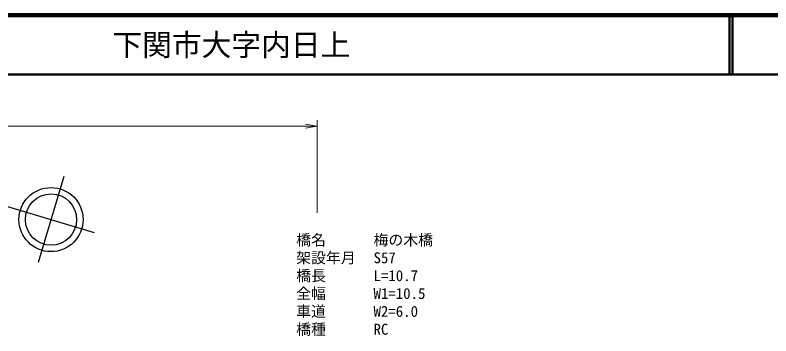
# Model space of a CAD drawing. Units: millimetres, scale not verified. Extents: x 40000 to 680000, y 20000 to 380000.
# Drawn here: x 388674 to 515708, y 326128 to 380000 of the extents above; entities that cross this region are included whole.
import ezdxf
from ezdxf.enums import TextEntityAlignment as Align

# ---------------------------------------------------------------- set-up
doc = ezdxf.new("R2010")
doc.units = ezdxf.units.MM
doc.header["$LTSCALE"] = 1000
for name, color, linetype, lineweight in [('M-BMK-SRVR', 3, 'Continuous', 25), ('M-STR-HTXT', 7, 'Continuous', 13), ('M-TTL', 2, 'Continuous', 140), ('M-TTL-LINE', 7, 'Continuous', 50)]:
    doc.layers.add(name, color=color, linetype=linetype, lineweight=lineweight)
doc.layers.add('M-TTL-TXT', color=7, linetype='Continuous')
doc.styles.add('ＭＳ ゴシック', font='')
doc.styles.get('ＭＳ ゴシック').set_extended_font_data('MS Gothic')

# ---------------------------------------------------------------- blocks, each defined once
blk = doc.blocks.new('open_arrow')
at = {"color": 0, "linetype": 'Continuous', "lineweight": -2}
blk.add_lwpolyline([(7.5, 1.25), (0, 0), (7.5, -1.25)], dxfattribs=at)

msp = doc.modelspace()

# ---------------------------------------------------------------- linework, layer by layer
at = {"layer": 'M-BMK-SRVR'}
for p, q in [((396875, 352884), (392547, 338435)), ((376135, 351224), (401935, 343495))]:
    msp.add_line(p, q, dxfattribs=at)
for radius in [5387, 4309]:
    msp.add_circle((394711, 345659), radius, dxfattribs=at)
at = {"layer": 'M-STR-HTXT'}
for p, q in [((439471, 346807), (439471, 362372)), ((300457, 361372), (439471, 361372))]:
    msp.add_line(p, q, dxfattribs=at)
at = {"layer": 'M-TTL'}
msp.add_line((680000, 380000), (40000, 380000), dxfattribs=at)
at = {"layer": 'M-TTL-LINE'}
for p, q in [((508747, 380000), (508747, 370000)), ((509247, 380000), (509247, 370000)), ((40000, 370000), (680000, 370000))]:
    msp.add_line(p, q, dxfattribs=at)

# ---------------------------------------------------------------- block references
at = {"layer": 'M-STR-HTXT', "xscale": 267, "yscale": 267, "rotation": 180}
msp.add_blockref('open_arrow', (439471, 361372), dxfattribs=at)

# ---------------------------------------------------------------- texts
at = {"layer": 'M-STR-HTXT', "style": 'ＭＳ ゴシック'}
for s, p in [('橋名', (435919, 342245)), ('梅の木橋', (448919, 342245)), ('架設年月', (435919, 339245)), ('S57', (448919, 339245)), ('橋長', (435919, 336245)), ('L=10.7', (448919, 336245)), ('全幅', (435919, 333245)), ('W1=10.5', (448919, 333245)), ('車道', (435919, 330245)), ('W2=6.0', (448919, 330245)), ('橋種', (435919, 327245)), ('RC', (448919, 327245))]:
    msp.add_text(s, height=1833, dxfattribs=at).set_placement(p, align=Align.MIDDLE_LEFT)
at = {"layer": 'M-TTL-TXT', "style": 'ＭＳ ゴシック'}
msp.add_text('下関市大字内日上', height=3666, dxfattribs=at).set_placement((405024, 375000), align=Align.MIDDLE_LEFT)

doc.saveas('drawing.dxf')
